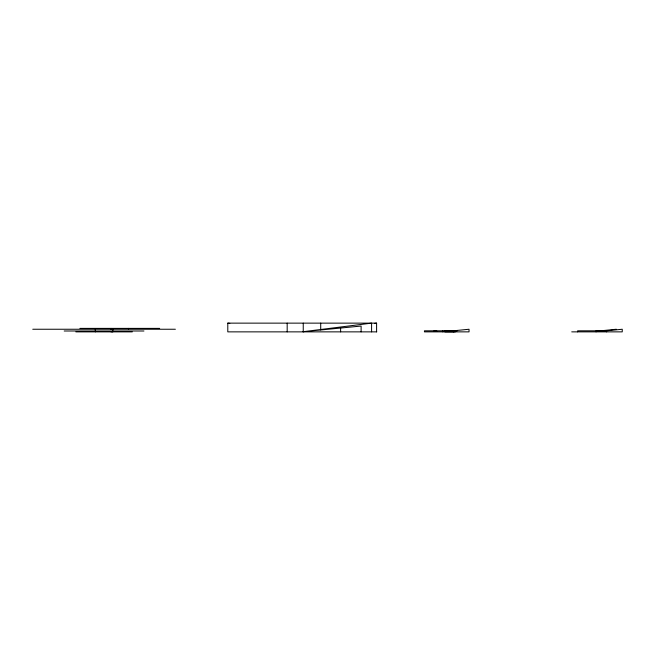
<?xml version="1.0" encoding="UTF-8"?>
<svg xmlns="http://www.w3.org/2000/svg" width="655" height="655" viewBox="0 0 655 655"><rect width="100%" height="100%" fill="white"/><g stroke="black" fill="none" stroke-linecap="round" stroke-linejoin="round"><path stroke-width="0.98" d="M374.603 323.382L376.6 323.136L376.6 331.864M450.468 331.102L469.037 329.244L469.037 331.864L424.44 331.864L424.44 330.816L457.264 330.816M452.097 331.102L457.084 330.603M598.195 331.062L616.33 329.244M603.681 331.102L622.25 329.244L622.25 331.864L571.733 331.864M376.74 331.864L227.793 331.864L227.793 323.136L376.6 323.136M79.902 328.376L159.656 328.376M32.75 329.244L175.384 329.244M606.538 331.864L606.538 330.816L577.653 330.816L577.653 331.864M444.467 330.816L454.963 330.816M606.538 330.816L596.05 330.816L596.05 331.864M64.19 330.996L143.944 330.996M75.833 331.864L132.302 331.864M110.859 331.766L112.799 331.864L112.799 329.244M433.978 330.816L436.836 331.102M227.793 323.136L229.807 323.382M455.299 331.864L444.819 331.864M453.325 330.816L453.325 331.864M442.837 330.816L442.837 331.864M371.59 331.864L371.59 323.136L302.897 331.725L361.11 326.043L361.11 331.864M340.616 328.098L340.616 331.864M320.713 323.136L320.713 329.923M303.24 323.136L303.24 331.864M287.177 323.136L287.177 331.864M128.511 328.376L128.511 329.244M111.047 328.376L111.047 329.244M95.335 329.244L95.335 331.864"/></g></svg>
